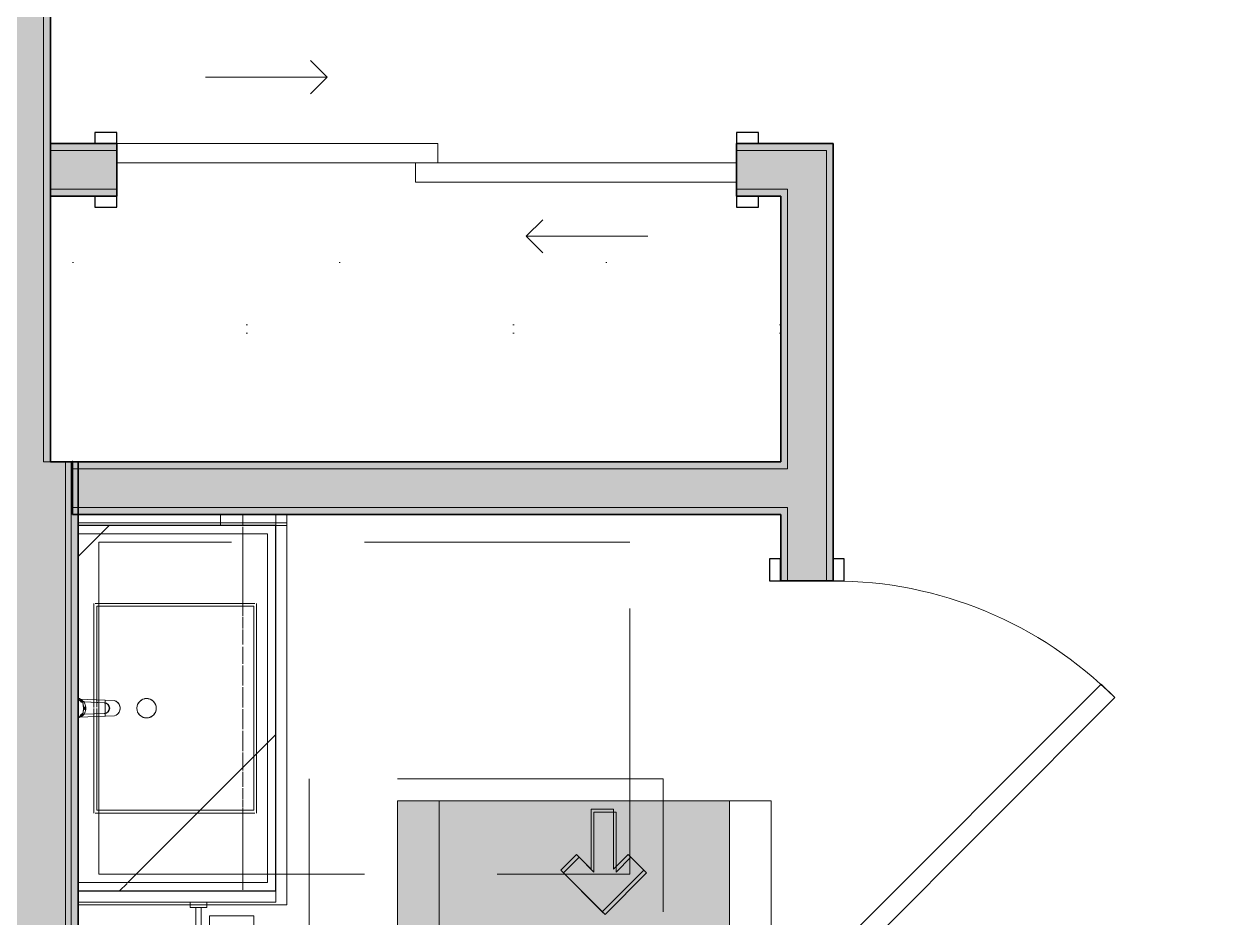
# Model space of a CAD drawing. Header units: inches. Extents: x 6 to 8416, y -388 to 6104.
# Drawn here: x 6546.5 to 6655.8, y 454.3 to 535 of the extents above; entities that cross this region are included whole.
import ezdxf

# ---------------------------------------------------------------- set-up
doc = ezdxf.new("R2010")
doc.units = ezdxf.units.IN
doc.header["$MEASUREMENT"] = 0
for name, pattern in [('Dash 1_16_', [48, 24, -24]), ('Dot 1_16_', [24, 0, -24]), ('Hidden 1_16_', [36, 24, -12]), ('Hidden 3_16_', [13.5, 9, -4.5])]:
    doc.linetypes.add(name, pattern=pattern)
for name, color, linetype, lineweight in [('A-DOOR', 31, 'Continuous', 18), ('A-DOOR-FRAM', 31, 'Continuous', 25), ('A-GENM', 13, 'Continuous', 18), ('A-ROOM', 32, 'Continuous', 13), ('A-WALL', 113, 'Continuous', 25), ('A-WALL-PATT', 111, 'Continuous', 35), ('I-WALL', 2, 'Continuous', 25), ('P-SANR-FIXT', 6, 'Continuous', 18), ('Q-CASE', 31, 'Continuous', 18), ('Q-SPCQ', 91, 'Continuous', 18)]:
    doc.layers.add(name, color=color, linetype=linetype, lineweight=lineweight)
pattern_1 = [(135, (475.423, -2421), (-16.97056, -16.97056), [])]

# ---------------------------------------------------------------- blocks, each defined once
blk = doc.blocks.new('Unit-Single-Flush-ICC ADA-AM - 36_ x 84_-NR _U-BA _ BATH_-6492505-LEVEL 3 - PLAN Copy 1 Copy 1')
at = {"layer": 'A-DOOR'}
for p, q in [((-8.69, 26.59), (-7.46, 27.83)), ((18, 2.37), (-7.46, 27.83)), ((16.76, 1.14), (-8.69, 26.59)), ((16.76, 1.14), (18, 2.37))]:
    blk.add_line(p, q, dxfattribs=at)
at = {"layer": 'A-DOOR', "lineweight": 9}
blk.add_arc((18, 2.37), 36, 135, 180, dxfattribs=at)
at = {"layer": 'A-DOOR-FRAM'}
for p, q in [((-18, 3.37), (-20, 3.37)), ((-20, 3.37), (-20, 2.37)), ((-18, 2.37), (-18, 3.37)), ((20, 3.37), (18, 3.37)), ((18, 3.37), (18, 2.37)), ((20, 2.37), (20, 3.37)), ((-20, 2.37), (-18, 2.37)), ((18, 2.37), (20, 2.37)), ((-18, -2.38), (-20, -2.38)), ((-20, -2.38), (-20, -3.38)), ((-18, -3.38), (-18, -2.38)), ((20, -2.38), (18, -2.38)), ((18, -2.38), (18, -3.38)), ((20, -3.38), (20, -2.38)), ((-20, -3.38), (-18, -3.38)), ((18, -3.38), (20, -3.38))]:
    blk.add_line(p, q, dxfattribs=at)
at = {"layer": 'A-DOOR-FRAM', "lineweight": 18}
for p, q in [((-18, 3.37), (-20, 3.37)), ((-20, 3.37), (-20, 2.37)), ((-18, 3.37), (-18, 2.37)), ((20, 3.37), (18, 3.37)), ((18, 3.37), (18, 2.37)), ((20, 3.37), (20, 2.37)), ((-20, 2.37), (-18, 2.37)), ((18, 2.37), (20, 2.37)), ((-20, -3.38), (-20, -2.38)), ((-18, -2.38), (-20, -2.38)), ((-18, -3.38), (-18, -2.38)), ((18, -3.38), (18, -2.38)), ((20, -2.38), (18, -2.38)), ((20, -3.38), (20, -2.38)), ((-20, -3.38), (-18, -3.38)), ((18, -3.38), (20, -3.38))]:
    blk.add_line(p, q, dxfattribs=at)
blk = doc.blocks.new('PL BA Toilet-Unit-Two Piece-ICC ADA-AM - ICC Type B_ Side Approach_ Swing Up Bar-V477-LEVEL 3 - PLAN Copy 1 Copy 1')
at = {"layer": 'A-GENM', "linetype": 'Hidden 1_16_', "lineweight": 9}
for p, q in [((0, -7.87), (0, -3.13)), ((33, -24), (33, -3.13)), ((0, -20.15), (0, -7.87)), ((0, -20.75), (0, -20.15)), ((0, -24.41), (0, -20.99)), ((33, -24), (48, -24)), ((48, -56), (48, -24)), ((0, -25.45), (0, -24.55)), ((0, -49.05), (0, -25.45)), ((39.75, -46.75), (36, -50.5)), ((39.5, -47), (39.75, -46.75)), ((41.16, -48.16), (39.75, -46.75)), ((39.75, -46.75), (41.16, -48.16)), ((36, -50.5), (39.5, -47)), ((0, -49.58), (0, -49.05)), ((39.83, -49.5), (41.16, -48.16)), ((40.91, -48.41), (39.83, -49.5)), ((41.16, -48.16), (40.91, -48.41)), ((0, -54.3), (0, -49.64)), ((45.25, -49.5), (39.83, -49.5)), ((39.83, -49.5), (45.25, -49.5)), ((45.25, -51.5), (45.25, -49.5)), ((45.25, -49.5), (45.25, -51.5)), ((36, -50.5), (39.75, -54.25)), ((39.75, -54.25), (36.15, -50.65)), ((41.16, -52.84), (39.83, -51.5)), ((39.83, -51.5), (45.25, -51.5)), ((45, -51.5), (39.83, -51.5)), ((40.08, -51.75), (41.16, -52.84)), ((45.25, -51.5), (45, -51.5)), ((39.75, -54.25), (41.16, -52.84)), ((40.91, -53.09), (39.75, -54.25)), ((41.16, -52.84), (40.91, -53.09)), ((0, -56), (0, -54.35)), ((0, -56), (48, -56))]:
    blk.add_line(p, q, dxfattribs=at)
blk = doc.blocks.new('GM Clearance-Rect-AM - 30_ x 48_  - A117 2017 Existing _ Type B _ A117 2009 _ CBC-V478-LEVEL 3 - PLAN Copy 1 Copy 1')
at = {"layer": 'A-GENM', "linetype": 'Hidden 1_16_', "lineweight": 9, "transparency": 33554560}
h = blk.add_hatch(color=256, dxfattribs=at)
h.paths.add_polyline_path([(15, 0), (15, 48), (-15, 48), (-15, 3.73), (-7.6, 3.85), (-1.94, 3.49), (3.59, 2.72), (9.15, 1.49), (13.25, 0.42), (14.63, 0)])
h.paths.add_polyline_path([(10.43, 0), (10.43, 0.15), (5.84, 1.27), (0.2, 2.24), (-5.44, 2.77), (-11.44, 2.87), (-15, 2.71), (-15, 0), (10.17, 0)])
blk.add_hatch(color=256, dxfattribs=at).paths.add_polyline_path([(12.92, 0), (14.15, 0.05), (12.05, 0.74), (5.46, 2.36), (0.95, 3.16), (-5.37, 3.77), (-11.26, 3.88), (-15, 3.59), (-15, 2.73), (-8.06, 2.87), (-2.3, 2.52), (3.96, 1.63), (9.59, 0.38), (11.56, 0), (12.55, 0)])
at = {"layer": 'A-GENM', "linetype": 'Hidden 1_16_', "lineweight": 9}
for p, q in [((15, 48), (-15, 48)), ((-15, 48), (-15, 3.7)), ((15, 48), (-15, 48)), ((-15, 48), (-15, 3.7)), ((-15, 3.7), (-15, 48)), ((-15, 48), (15, 48)), ((15, 0), (15, 48)), ((15, 0), (15, 48)), ((15, 48), (15, 0)), ((-15, 3.59), (-15, 3.3)), ((-15, 3.59), (-15, 3.3)), ((-15, 3.3), (-15, 3.59)), ((-15, 3.09), (-15, 2.87)), ((-15, 3.09), (-15, 2.87)), ((-15, 2.87), (-15, 3.09)), ((-15, 2.73), (-15, 0)), ((-15, 2.73), (-15, 0)), ((-15, 0), (-15, 2.73)), ((-15, 0), (10.98, 0)), ((-15, 0), (10.98, 0)), ((10.98, 0), (-15, 0)), ((10.98, 0), (11.4, 0)), ((10.98, 0), (11.4, 0)), ((11.4, 0), (10.98, 0)), ((11.45, 0), (14.22, 0)), ((11.45, 0), (14.22, 0)), ((14.22, 0), (11.45, 0)), ((14.3, 0), (15, 0)), ((14.3, 0), (15, 0)), ((15, 0), (14.3, 0))]:
    blk.add_line(p, q, dxfattribs=at)
blk = doc.blocks.new('GM BA Vanity-Single - Lav Cab _ Apron-ICC ADA-AM - 33_ Sink Cab_End Panel - Forward-V479-LEVEL 3 - PLAN Copy 1 Copy 1')
at = {"layer": 'A-GENM'}
for p, q in [((0.75, 22), (0, 22)), ((0, 22), (0, 16)), ((0, 16), (0, 22)), ((0, 22), (0.75, 22)), ((0.75, 22), (0, 22)), ((0, 22), (0, 16)), ((0, 16), (0, 22)), ((0, 22), (0.75, 22)), ((0.75, 16), (0.75, 22)), ((0.75, 22), (0.75, 16)), ((1, 22), (0.75, 22)), ((0.75, 22), (1, 22)), ((35.25, 22), (1, 22)), ((1, 22), (35.25, 22)), ((35.25, 3.13), (35.25, 22)), ((35.25, 22), (35.25, 3.13)), ((8.28, 4.81), (8.28, 19)), ((8.28, 19), (26.72, 19)), ((26.72, 19), (8.28, 19)), ((8.28, 19), (8.28, 4.81)), ((26.72, 19), (26.72, 4.81)), ((26.72, 4.81), (26.72, 19)), ((0, 16), (0, 3.13)), ((0, 3.13), (0, 16)), ((0, 16), (0, 3.13)), ((0, 3.13), (0, 16)), ((0.75, 3.13), (0.75, 16)), ((0.75, 16), (0.75, 3.13)), ((16.75, 4.81), (8.28, 4.81)), ((8.28, 4.81), (16.75, 4.81)), ((16.97, 4.81), (16.75, 4.81)), ((16.75, 4.81), (16.97, 4.81)), ((17.39, 4.81), (16.97, 4.81)), ((16.97, 4.81), (17.39, 4.81)), ((18, 4.81), (17.53, 4.81)), ((17.53, 4.81), (18, 4.81)), ((18.25, 4.81), (18, 4.81)), ((18, 4.81), (18.25, 4.81)), ((26.72, 4.81), (18.25, 4.81)), ((18.25, 4.81), (26.72, 4.81))]:
    blk.add_line(p, q, dxfattribs=at)
blk = doc.blocks.new('GM Outlet Zone-AM - GM Outlet Zone-AM-V481-LEVEL 3 - PLAN Copy 1 Copy 1')
at = {"layer": 'A-GENM', "linetype": 'Dash 1_16_', "lineweight": 9}
for p, q in [((-3, 1), (3, 1)), ((3, 1), (-3, 1)), ((-3, 0.75), (-3, 1)), ((-3, 1), (-3, 0)), ((-3, 0), (-3, 0.75)), ((-3, 0), (3, 0)), ((3, 0), (-3, 0)), ((3, 1), (3, 0.75)), ((3, 1), (3, 0)), ((3, 0.75), (3, 0))]:
    blk.add_line(p, q, dxfattribs=at)
blk = doc.blocks.new('z Nested-Clearance-Shower-AM - Tub_Shower - ICC Type B - Option A_ Forward-V484-LEVEL 3 - PLAN Copy 1 Copy 1')
at = {"layer": 'A-GENM', "linetype": 'Hidden 1_16_', "lineweight": 9}
for p, q in [((30, 48), (0, 48)), ((0, 48), (0, 0)), ((16, 47), (14, 47)), ((14, 47), (14, 41.58)), ((14, 41.58), (14, 47)), ((14, 47), (15.66, 47)), ((15.75, 47), (16, 47)), ((16, 41.58), (16, 47)), ((16, 47), (16, 42.08)), ((30, 0), (30, 48)), ((12.66, 42.91), (11.25, 41.5)), ((11.25, 41.5), (12.66, 42.91)), ((14, 41.58), (12.66, 42.91)), ((12.66, 42.91), (14, 41.58)), ((17.34, 42.91), (16, 41.58)), ((16, 41.58), (17.34, 42.91)), ((18.75, 41.5), (17.34, 42.91)), ((17.34, 42.91), (18.5, 41.75)), ((16, 42.08), (16, 41.58)), ((18.5, 41.75), (18.75, 41.5)), ((11.25, 41.5), (15, 37.75)), ((14.75, 38), (11.25, 41.5)), ((15, 37.75), (18.75, 41.5)), ((18.75, 41.5), (15, 37.75)), ((15, 37.75), (14.75, 38)), ((0, 0), (30, 0))]:
    blk.add_line(p, q, dxfattribs=at)
blk = doc.blocks.new('z Nested-Lav Basin-Rectangular - Rectangular-V389-LEVEL 3 - PLAN Copy 1 Copy 1')
at = {"layer": 'P-SANR-FIXT', "lineweight": 9}
for p, q in [((-9.47, 7.3), (9.47, 7.3)), ((-9.47, 7.14), (-9.47, -7.28)), ((-9.22, -7.14), (-9.22, 7.05)), ((-9.22, 7.05), (9.22, 7.05)), ((9.22, 7.05), (9.22, -7.14)), ((9.47, -7.28), (9.47, 7.14)), ((-0.76, -7.39), (-9.47, -7.39)), ((-0.75, -7.14), (-9.22, -7.14)), ((-0.77, -7.39), (-0.54, -7.39)), ((-0.53, -7.14), (-0.76, -7.14)), ((-0.53, -7.39), (-0.76, -7.39)), ((-0.53, -7.14), (-0.75, -7.14)), ((-0.54, -7.39), (-0.07, -7.39)), ((-0.11, -7.14), (-0.53, -7.14)), ((-0.11, -7.14), (-0.53, -7.14)), ((-0.07, -7.39), (-0.53, -7.39)), ((0.5, -7.14), (0.03, -7.14)), ((0.5, -7.14), (0.03, -7.14)), ((0.03, -7.39), (0.51, -7.39)), ((0.51, -7.39), (0.03, -7.39)), ((0.75, -7.14), (0.5, -7.14)), ((0.76, -7.14), (0.5, -7.14)), ((0.51, -7.39), (0.77, -7.39)), ((0.76, -7.39), (0.51, -7.39)), ((9.22, -7.14), (0.75, -7.14)), ((9.47, -7.39), (0.76, -7.39))]:
    blk.add_line(p, q, dxfattribs=at)
at = {"layer": 'P-SANR-FIXT', "lineweight": 9, "flags": 128}
for points in [[(9.47, 7.3), (9.23, 7.3), (8.53, 7.3), (7.4, 7.3), (5.9, 7.3), (4.11, 7.3), (2.11, 7.3), (0, 7.3), (-2.11, 7.3), (-4.11, 7.3), (-5.9, 7.3), (-7.4, 7.3), (-8.53, 7.3), (-9.23, 7.3), (-9.47, 7.3)], [(-9.22, 7.05), (-8.99, 7.05), (-8.31, 7.05), (-7.21, 7.05), (-5.75, 7.05), (-4, 7.05), (-2.05, 7.05), (0, 7.05), (2.05, 7.05), (4, 7.05), (5.75, 7.05), (7.21, 7.05), (8.31, 7.05), (8.99, 7.05), (9.22, 7.05)], [(-9.47, -7.39), (-9.23, -7.39), (-8.53, -7.39), (-7.4, -7.39), (-5.9, -7.39), (-4.11, -7.39), (-2.11, -7.39), (-0.77, -7.39)], [(-0.76, -7.14), (-2.05, -7.14), (-4, -7.14), (-5.75, -7.14), (-7.21, -7.14), (-8.31, -7.14), (-8.99, -7.14), (-9.22, -7.14)], [(9.22, -7.14), (8.99, -7.14), (8.31, -7.14), (7.21, -7.14), (5.75, -7.14), (4, -7.14), (2.05, -7.14), (0.76, -7.14)], [(0.77, -7.39), (2.11, -7.39), (4.11, -7.39), (5.9, -7.39), (7.4, -7.39), (8.53, -7.39), (9.23, -7.39), (9.47, -7.39)]]:
    blk.add_lwpolyline(points, dxfattribs=at)
at = {"layer": 'P-SANR-FIXT'}
blk.add_circle((0, -2.64), 0.875, dxfattribs=at)
at = {"layer": 'P-SANR-FIXT', "lineweight": 9}
for points in [[(-0.88, -2.64), (-0.88, -2.53), (-0.84, -2.33), (-0.68, -2.06), (-0.45, -1.86), (-0.15, -1.76), (0.16, -1.76), (0.45, -1.86), (0.68, -2.06), (0.84, -2.33), (0.87, -2.53), (0.87, -2.64)], [(-0.67, -2.07), (-0.74, -2.15), (-0.79, -2.24), (-0.82, -2.34)], [(-0.44, -1.88), (-0.53, -1.93), (-0.6, -2), (-0.67, -2.07)], [(-0.15, -1.77), (-0.25, -1.79), (-0.35, -1.83), (-0.44, -1.88)], [(0.15, -1.77), (0.05, -1.76), (-0.05, -1.76), (-0.15, -1.77)], [(0.44, -1.88), (0.35, -1.83), (0.25, -1.79), (0.15, -1.77)], [(0.67, -2.07), (0.61, -2), (0.53, -1.93), (0.44, -1.88)], [(0.82, -2.34), (0.79, -2.24), (0.74, -2.15), (0.67, -2.07)], [(-0.82, -2.34), (-0.86, -2.43), (-0.88, -2.53), (-0.88, -2.64)], [(0.87, -2.64), (0.87, -2.74), (0.84, -2.94), (0.68, -3.21), (0.45, -3.41), (0.16, -3.52), (-0.15, -3.52), (-0.45, -3.41), (-0.68, -3.21), (-0.84, -2.94), (-0.88, -2.74), (-0.88, -2.64)], [(-0.88, -2.64), (-0.88, -2.74), (-0.86, -2.84), (-0.82, -2.94)], [(-0.82, -2.94), (-0.79, -3.03), (-0.74, -3.12), (-0.67, -3.2)], [(-0.67, -3.2), (-0.6, -3.28), (-0.53, -3.34), (-0.44, -3.39)], [(0.44, -3.39), (0.53, -3.34), (0.61, -3.28), (0.67, -3.2)], [(0.67, -3.2), (0.74, -3.12), (0.79, -3.03), (0.82, -2.94)], [(0.87, -2.64), (0.87, -2.53), (0.86, -2.43), (0.82, -2.34)], [(0.82, -2.94), (0.86, -2.84), (0.87, -2.74), (0.87, -2.64)], [(-0.44, -3.39), (-0.35, -3.45), (-0.25, -3.48), (-0.15, -3.5)], [(-0.15, -3.5), (-0.05, -3.52), (0.05, -3.52), (0.15, -3.5)], [(0.15, -3.5), (0.25, -3.48), (0.35, -3.45), (0.44, -3.39)]]:
    blk.add_open_spline(points, degree=3, dxfattribs=at)
blk = doc.blocks.new('z Nested-Faucet-BA-Sngl Handle - Faucet-V487-LEVEL 3 - PLAN Copy 1 Copy 1')
at = {"layer": 'P-SANR-FIXT'}
for p, q in [((-0.7, 2.58), (-0.82, -0.69)), ((-0.73, 1.77), (-0.7, 2.58)), ((-0.7, 2.58), (-0.63, 2.74)), ((-0.63, 2.74), (-0.53, 2.87)), ((0.53, 2.88), (0.63, 2.75)), ((0.63, 2.75), (0.7, 2.59)), ((0.81, -0.59), (0.7, 2.59)), ((0.7, 2.59), (0.73, 1.77)), ((-0.82, -0.69), (-0.73, 1.77)), ((0.73, 1.77), (-0.73, 1.77)), ((-0.5, 1.66), (-0.57, -0.13)), ((-0.57, -0.09), (-0.5, 1.66)), ((0.54, -0.12), (0.48, 1.66)), ((0.48, 1.66), (0.54, -0.08)), ((0.73, 1.77), (0.81, -0.59)), ((-0.84, -0.57), (-0.74, -0.38)), ((-0.57, -0.13), (-0.57, -0.09)), ((-0.12, -0.02), (-0.12, -0.06)), ((-0.11, -0.02), (-0.12, -0.02)), ((-0.11, -0.02), (-0.12, -0.02)), ((-0.1, -0.02), (-0.11, -0.02)), ((-0.1, -0.02), (-0.11, -0.02)), ((-0.08, -0.02), (-0.1, -0.02)), ((-0.08, -0.02), (-0.1, -0.02)), ((-0.06, -0.02), (-0.08, -0.02)), ((-0.06, -0.02), (-0.08, -0.02)), ((-0.03, -0.02), (-0.06, -0.02)), ((-0.03, -0.02), (-0.06, -0.02)), ((0, -0.02), (-0.03, -0.02)), ((0, -0.02), (-0.03, -0.02)), ((0.03, -0.02), (0, -0.02)), ((0.03, -0.02), (0, -0.02)), ((0.06, -0.02), (0.03, -0.02)), ((0.06, -0.02), (0.03, -0.02)), ((0.08, -0.02), (0.06, -0.02)), ((0.08, -0.02), (0.06, -0.02)), ((0.1, -0.02), (0.08, -0.02)), ((0.1, -0.02), (0.08, -0.02)), ((0.11, -0.02), (0.1, -0.02)), ((0.11, -0.02), (0.1, -0.02)), ((0.12, -0.02), (0.11, -0.02)), ((0.12, -0.02), (0.11, -0.02)), ((0.12, -0.06), (0.12, -0.02)), ((0.54, -0.12), (0.54, -0.08)), ((0.61, -0.27), (0.61, -0.23)), ((0.74, -0.38), (0.84, -0.57))]:
    blk.add_line(p, q, dxfattribs=at)
at = {"layer": 'P-SANR-FIXT', "flags": 128}
for points in [[(0.7, 2.59), (0.62, 2.76), (0.5, 2.9), (0.35, 3.01), (0.18, 3.08), (0, 3.1), (-0.19, 3.08), (-0.36, 3.01), (-0.51, 2.9), (-0.62, 2.75), (-0.7, 2.58)], [(-0.53, 2.87), (-0.4, 2.98), (-0.25, 3.06), (-0.09, 3.1), (0.08, 3.1), (0.25, 3.06), (0.4, 2.99), (0.53, 2.88)], [(-0.74, -0.38), (-0.38, -0.24), (0, -0.19)], [(0, -0.19), (0.38, -0.24), (0.74, -0.38)]]:
    blk.add_lwpolyline(points, dxfattribs=at)
at = {"layer": 'P-SANR-FIXT'}
for centre, major_axis, ratio, start_param, end_param in [((-0.01, 1.69), (0.488, 0), 0.981627, 0.034194, 3.105026), ((-0.01, 1.65), (0.488, 0), 0.981627, 0.034194, 3.105026), ((0, -0.89), (0.904, 0), 0.992546, 1.570796, 2.050618), ((0, -0.89), (0.904, 0), 0.992546, 1.090975, 1.570796), ((-0.32, -0.79), (0.591, 0), 0.981627, 2.568497, 2.925632), ((-0.32, -0.83), (0.591, 0), 0.981627, 2.568497, 2.925632), ((0.57, -1.39), (1.65, 0), 0.981627, 2.4228, 2.568497), ((0.57, -1.35), (1.65, 0), 0.981627, 2.495649, 2.568497), ((0, -1.07), (0.878, 0), 0.992546, 2.207473, 2.661393), ((0, -1.07), (0.878, 0), 0.992546, 2.207473, 2.661393), ((0.57, -1.35), (1.65, 0), 0.981627, 2.4228, 2.495649), ((0, -0.89), (0.904, 0), 0.992546, 2.103114, 2.530439), ((0, -1.06), (0.904, 0), 0.992546, 2.222877, 2.532851), ((-1.05, 0.04), (0.5, 0), 0.981627, 5.564393, 6.024593), ((-1.05, 0), (0.5, 0), 0.981627, 5.564393, 5.880213), ((-1.05, 0), (0.5, 0), 0.981627, 5.880213, 6.024593), ((0, -1.07), (0.878, 0), 0.992546, 1.580388, 1.97866), ((0, -1.07), (0.878, 0), 0.992546, 1.580388, 1.97866), ((0, -1.06), (-0.904, 0), 0.992546, 4.712389, 4.982668), ((0, -1.06), (0.904, 0), 0.992546, 1.297215, 1.570796), ((0, -1.07), (0.878, 0), 0.992546, 1.261267, 1.561205), ((0, -1.07), (0.878, 0), 0.992546, 1.261267, 1.561205), ((0, -1.06), (0.904, 0), 0.992546, 0.574301, 1.072549), ((0, -0.89), (0.904, 0), 0.992546, 0.611154, 1.048209), ((0, -1.07), (0.878, 0), 0.992546, 0.604824, 0.942478), ((0, -1.07), (0.878, 0), 0.992546, 0.604824, 0.942478), ((1.19, 0.13), (0.689, 0), 0.981627, 3.457004, 3.698846), ((1.19, 0.09), (0.689, 0), 0.981627, 3.457004, 3.574523), ((1.19, 0.09), (0.689, 0), 0.981627, 3.574523, 3.698846), ((0.06, -0.82), (0.817, 0), 0.981627, 0.649221, 0.830651), ((0.06, -0.86), (0.817, 0), 0.981627, 0.28636, 0.830651), ((0.06, -0.82), (0.817, 0), 0.981627, 0.46779, 0.649221), ((0.06, -0.82), (0.817, 0), 0.981627, 0.28636, 0.46779)]:
    blk.add_ellipse(centre, major_axis=major_axis, ratio=ratio, start_param=start_param, end_param=end_param, dxfattribs=at)
for points in [[(-0.11, -0.05), (-0.11, -0.05), (-0.11, -0.05), (-0.11, -0.06), (-0.12, -0.06)], [(-0.12, -0.06), (-0.12, -0.06), (-0.12, -0.06), (-0.12, -0.06)], [(-0.12, -0.06), (-0.11, -0.06), (-0.11, -0.06), (-0.11, -0.06)], [(-0.12, -0.06), (-0.12, -0.06), (-0.12, -0.06), (-0.12, -0.06)], [(-0.09, -0.05), (-0.1, -0.05), (-0.1, -0.05), (-0.11, -0.05)], [(-0.11, -0.06), (-0.1, -0.07), (-0.1, -0.07), (-0.09, -0.07)], [(-0.07, -0.04), (-0.08, -0.05), (-0.09, -0.05), (-0.09, -0.05)], [(-0.09, -0.07), (-0.09, -0.07), (-0.08, -0.07), (-0.07, -0.07)], [(-0.05, -0.04), (-0.06, -0.04), (-0.07, -0.04), (-0.07, -0.04)], [(-0.07, -0.07), (-0.07, -0.07), (-0.06, -0.07), (-0.05, -0.07)], [(-0.03, -0.04), (-0.04, -0.04), (-0.04, -0.04), (-0.05, -0.04)], [(-0.05, -0.07), (-0.05, -0.07), (-0.04, -0.07), (-0.03, -0.07), (-0.03, -0.07)], [(0, -0.04), (-0.01, -0.04), (-0.02, -0.04), (-0.03, -0.04)], [(-0.03, -0.07), (-0.02, -0.07), (-0.01, -0.07), (0, -0.07)], [(0.03, -0.04), (0.02, -0.04), (0.01, -0.04), (0, -0.04)], [(0, -0.07), (0.01, -0.07), (0.02, -0.07), (0.03, -0.07)], [(0.05, -0.04), (0.05, -0.04), (0.04, -0.04), (0.03, -0.04), (0.03, -0.04)], [(0.03, -0.07), (0.04, -0.07), (0.04, -0.07), (0.05, -0.07)], [(0.07, -0.04), (0.07, -0.04), (0.06, -0.04), (0.05, -0.04)], [(0.05, -0.07), (0.06, -0.07), (0.07, -0.07), (0.07, -0.07)], [(0.09, -0.05), (0.09, -0.05), (0.08, -0.05), (0.07, -0.04)], [(0.07, -0.07), (0.08, -0.07), (0.09, -0.07), (0.09, -0.07)], [(0.11, -0.05), (0.1, -0.05), (0.1, -0.05), (0.09, -0.05)], [(0.09, -0.07), (0.1, -0.07), (0.1, -0.07), (0.11, -0.06)], [(0.12, -0.06), (0.11, -0.06), (0.11, -0.05), (0.11, -0.05)], [(0.11, -0.06), (0.11, -0.06), (0.11, -0.06), (0.11, -0.06), (0.12, -0.06)], [(0.12, -0.06), (0.12, -0.06), (0.12, -0.06), (0.12, -0.06)], [(0.12, -0.06), (0.12, -0.06), (0.12, -0.06), (0.12, -0.06)]]:
    blk.add_open_spline(points, degree=3, dxfattribs=at)
blk = doc.blocks.new('z Nested-Clearance-Plumbing-AM - Clearance-2258215-LEVEL 3 - PLAN Copy 1 Copy 1')
at = {"layer": 'A-GENM', "linetype": 'Hidden 1_16_', "lineweight": 9}
for p, q in [((15, 48), (-15, 48)), ((-15, 48), (-15, 0)), ((15, 0), (15, 48)), ((-15, 0), (-0.75, 0)), ((-0.75, 0), (-0.52, 0)), ((-0.52, 0), (0.49, 0)), ((0.49, 0), (0.75, 0)), ((0.75, 0), (15, 0))]:
    blk.add_line(p, q, dxfattribs=at)
blk = doc.blocks.new('CW Closet Shelf-AM - CW Closet Shelf-AM-2258235-LEVEL 3 - PLAN Copy 1 Copy 1')
at = {"layer": 'Q-CASE', "linetype": 'Dot 1_16_', "lineweight": 9}
for p, q in [((-31.26, -42), (-31.26, -24)), ((-31.26, -24), (32.74, -24)), ((32.74, -24), (32.74, -42)), ((-31.26, -35.62), (32.74, -35.62)), ((-31.26, -36.37), (32.74, -36.37)), ((32.74, -42), (-31.26, -42))]:
    blk.add_line(p, q, dxfattribs=at)
blk = doc.blocks.new('Unit-Double-Sliding-Flush-ICC ADA-AM - 56_ x 84_-FG-NR __U-S2 _ SLIDING CLOSET_-5466156-LEVEL 3 - PLAN Copy 1 Copy 1')
at = {"layer": 'A-DOOR', "lineweight": 9}
for p, q in [((-10.5, 14.875), (-9, 13.375)), ((-20, 13.375), (-9, 13.375)), ((-9, 13.375), (-10.5, 11.875)), ((1, 7.375), (-28, 7.375)), ((-28, 7.375), (-28, 5.625)), ((1, 7.375), (1, 5.625)), ((-28, 5.625), (-1, 5.625)), ((-1, 5.625), (1, 5.625)), ((1, 5.625), (-1, 5.625)), ((-1, 3.875), (-1, 5.625)), ((28, 5.625), (1, 5.625)), ((28, 3.875), (28, 5.625)), ((-1, 3.875), (28, 3.875)), ((9, -1), (10.5, 0.5)), ((10.5, -2.5), (9, -1)), ((20, -1), (9, -1))]:
    blk.add_line(p, q, dxfattribs=at)
at = {"layer": 'A-DOOR'}
for p, q in [((1, 7.375), (-28, 7.375)), ((-28, 7.375), (-28, 5.625)), ((1, 5.625), (1, 7.375)), ((-28, 5.625), (1, 5.625)), ((28, 5.625), (-1, 5.625)), ((-1, 5.625), (-1, 3.875)), ((28, 3.875), (28, 5.625)), ((-1, 3.875), (28, 3.875))]:
    blk.add_line(p, q, dxfattribs=at)
at = {"layer": 'A-DOOR-FRAM'}
for p, q in [((-28, 8.375), (-30, 8.375)), ((-30, 8.375), (-30, 7.375)), ((-28, 7.375), (-28, 8.375)), ((30, 8.375), (28, 8.375)), ((28, 8.375), (28, 7.375)), ((30, 7.375), (30, 8.375)), ((-30, 7.375), (-28, 7.375)), ((28, 7.375), (30, 7.375)), ((-28, 2.625), (-30, 2.625)), ((-30, 2.625), (-30, 1.625)), ((-28, 1.625), (-28, 2.625)), ((30, 2.625), (28, 2.625)), ((28, 2.625), (28, 1.625)), ((30, 1.625), (30, 2.625)), ((-30, 1.625), (-28, 1.625)), ((28, 1.625), (30, 1.625))]:
    blk.add_line(p, q, dxfattribs=at)
at = {"layer": 'A-DOOR-FRAM', "lineweight": 18}
for p, q in [((-28, 8.375), (-30, 8.375)), ((-30, 8.375), (-30, 7.375)), ((-28, 8.375), (-28, 7.375)), ((30, 8.375), (28, 8.375)), ((28, 8.375), (28, 7.375)), ((30, 8.375), (30, 7.375)), ((-30, 7.375), (-28, 7.375)), ((28, 7.375), (30, 7.375)), ((-28, 2.625), (-30, 2.625)), ((-30, 2.625), (-30, 1.625)), ((-28, 2.625), (-28, 1.625)), ((30, 2.625), (28, 2.625)), ((28, 2.625), (28, 1.625)), ((30, 2.625), (30, 1.625)), ((-30, 1.625), (-28, 1.625)), ((28, 1.625), (30, 1.625))]:
    blk.add_line(p, q, dxfattribs=at)
blk = doc.blocks.new('CW BA Var LW - Double Doors _ Apron - AM - W x H x 21_ D - 5 1_2_ Apron-V1274-LEVEL 3 - PLAN Copy 1 Copy 1')
at = {"layer": 'Q-CASE', "lineweight": 9}
h = blk.add_hatch(dxfattribs=at)
h.set_pattern_fill('FP_86', color=256, style=0, pattern_type=2)
h.set_pattern_definition(pattern_1)
h.paths.add_polyline_path([(18.74, 19.48), (18.74, 21), (-14.26, 20.99), (-14.26, 3.13), (-13.51, 3.13), (-13.51, 20.25), (17.99, 20.25), (18.08, 3.13), (18.74, 3.13), (18.74, 19)])
h = blk.add_hatch(dxfattribs=at)
h.set_pattern_fill('FP_86', color=256, style=0, pattern_type=2)
h.set_pattern_definition(pattern_1)
h.paths.add_polyline_path([(17.99, 19), (17.99, 20.25), (-13.51, 20.25), (-13.51, 3.13), (17.99, 3.13), (17.99, 17.97)])
for p, q in [((-14.26, 16), (-14.26, 21)), ((-14.26, 21), (-14.26, 20.99)), ((-14.26, 21), (18.74, 21)), ((-14.26, 21), (18.74, 21)), ((-14.26, 21), (18.74, 21)), ((-14.26, 20.99), (-14.26, 16)), ((18.74, 20.99), (18.74, 21)), ((18.74, 21), (18.74, 3.13)), ((18.74, 3.13), (18.74, 20.99)), ((-13.51, 3.13), (-13.51, 20.25)), ((-13.51, 20.25), (17.99, 20.25)), ((17.99, 20.25), (-13.51, 20.25)), ((-13.51, 20.25), (-13.51, 3.13)), ((17.99, 20.25), (17.99, 3.13)), ((17.99, 3.13), (17.99, 20.25)), ((-14.26, 16), (-14.26, 18)), ((-14.26, 18), (-14.26, 16)), ((-14.15, 18), (-7.21, 18)), ((-14.15, 18), (-7.21, 18)), ((-7.21, 18), (-6.98, 18)), ((-7.21, 18), (-6.98, 18)), ((-6.96, 18), (-6.75, 18)), ((-6.96, 18), (-6.75, 18)), ((-6.7, 18), (-6.07, 18)), ((-6.7, 18), (-6.07, 18)), ((-5.99, 18), (-4.97, 18)), ((-5.99, 18), (-4.97, 18)), ((-4.87, 18), (-3.51, 18)), ((-4.87, 18), (-3.51, 18)), ((-3.3, 18), (-1.76, 18)), ((-3.3, 18), (-1.76, 18)), ((-1.62, 18), (0.19, 18)), ((-1.62, 18), (0.19, 18)), ((0.34, 18), (2.16, 18)), ((0.34, 18), (2.16, 18)), ((2.31, 18), (4.14, 18)), ((2.31, 18), (4.14, 18)), ((4.29, 18), (6.1, 18)), ((4.29, 18), (6.1, 18)), ((6.24, 18), (7.86, 18)), ((6.24, 18), (7.86, 18)), ((7.99, 18), (9.34, 18)), ((7.99, 18), (9.34, 18)), ((9.45, 18), (10.47, 18)), ((9.45, 18), (10.47, 18)), ((10.54, 18), (11.18, 18)), ((10.54, 18), (11.18, 18)), ((11.23, 18), (11.44, 18)), ((11.23, 18), (11.44, 18)), ((11.46, 18), (11.68, 18)), ((11.46, 18), (11.68, 18)), ((11.68, 18), (17.99, 18)), ((11.68, 18), (17.99, 18)), ((18, 18), (18.63, 18)), ((18, 18), (18.63, 18)), ((18.74, 3.13), (18.74, 18)), ((18.74, 18), (18.74, 3.13)), ((-14.26, 3.13), (-14.26, 16)), ((-14.26, 16), (-14.26, 3.13)), ((-14.26, 3.13), (-14.26, 16)), ((-14.26, 16), (-14.26, 3.13))]:
    blk.add_line(p, q, dxfattribs=at)
at = {"layer": 'Q-CASE', "lineweight": 25}
for p, q in [((18.74, 21), (-14.26, 21)), ((-14.26, 21), (-14.26, 16)), ((18.74, 3.13), (18.74, 21)), ((-14.26, 16), (-14.26, 3.13))]:
    blk.add_line(p, q, dxfattribs=at)
at = {"layer": 'Q-CASE', "linetype": 'Hidden 3_16_', "lineweight": 9}
for p, q in [((-14.26, 20.99), (-14.26, 21)), ((-14.26, 21), (-14.26, 20.99)), ((-14.26, 21), (18.74, 21)), ((-14.26, 21), (18.74, 21)), ((-14.26, 16), (-14.26, 20.99)), ((-14.26, 20.99), (-14.26, 18)), ((18.74, 20.99), (18.74, 21)), ((18.74, 21), (18.74, 20.99)), ((18.74, 18), (18.74, 20.99)), ((18.74, 20.99), (18.74, 3.13)), ((-13.51, 3.13), (-13.51, 20.25)), ((-13.51, 20.25), (17.99, 20.25)), ((17.99, 20.25), (-13.51, 20.25)), ((-13.51, 20.25), (-13.51, 3.13)), ((17.99, 20.25), (17.99, 3.13)), ((17.99, 3.13), (17.99, 20.25)), ((-14.26, 18), (-14.26, 16)), ((-14.15, 18), (-7.21, 18)), ((-14.15, 18), (-7.21, 18)), ((-7.21, 18), (-6.98, 18)), ((-7.21, 18), (-6.98, 18)), ((-6.96, 18), (-6.75, 18)), ((-6.96, 18), (-6.75, 18)), ((-6.7, 18), (-6.07, 18)), ((-6.7, 18), (-6.07, 18)), ((-5.99, 18), (-4.97, 18)), ((-5.99, 18), (-4.97, 18)), ((-4.87, 18), (-3.51, 18)), ((-4.87, 18), (-3.51, 18)), ((-3.3, 18), (-1.76, 18)), ((-3.3, 18), (-1.76, 18)), ((-1.62, 18), (0.19, 18)), ((-1.62, 18), (0.19, 18)), ((0.34, 18), (2.16, 18)), ((0.34, 18), (2.16, 18)), ((2.31, 18), (4.14, 18)), ((2.31, 18), (4.14, 18)), ((4.29, 18), (6.1, 18)), ((4.29, 18), (6.1, 18)), ((6.24, 18), (7.86, 18)), ((6.24, 18), (7.86, 18)), ((7.99, 18), (9.34, 18)), ((7.99, 18), (9.34, 18)), ((9.45, 18), (10.47, 18)), ((9.45, 18), (10.47, 18)), ((10.54, 18), (11.18, 18)), ((10.54, 18), (11.18, 18)), ((11.23, 18), (11.44, 18)), ((11.23, 18), (11.44, 18)), ((11.46, 18), (11.68, 18)), ((11.46, 18), (11.68, 18)), ((11.68, 18), (17.99, 18)), ((11.68, 18), (17.99, 18)), ((18, 18), (18.63, 18)), ((18, 18), (18.63, 18)), ((18.74, 3.13), (18.74, 18)), ((-14.26, 3.13), (-14.26, 16)), ((-14.26, 16), (-14.26, 3.13))]:
    blk.add_line(p, q, dxfattribs=at)
blk = doc.blocks.new('CW Var Filler - Toe Kick - AM - W x H x 21_ D-5699612-LEVEL 3 - PLAN Copy 1 Copy 1')
at = {"layer": 'Q-CASE', "lineweight": 9}
for p, q in [((18.49, 21), (19.24, 21)), ((18.49, 21), (19.24, 21)), ((19.24, 21), (19.49, 21)), ((19.24, 21), (19.49, 21)), ((18.49, 18), (19.24, 18)), ((19.24, 18), (19.49, 18))]:
    blk.add_line(p, q, dxfattribs=at)
blk = doc.blocks.new('CW Var Filler - AM - W x H x 21_ D-V1275-LEVEL 3 - PLAN Copy 1 Copy 1')
at = {"layer": 'Q-CASE', "lineweight": 9}
for p, q in [((18.49, 3.13), (18.49, 21)), ((18.49, 21), (18.49, 20.99)), ((18.49, 21), (19.49, 21)), ((18.49, 21), (19.49, 21)), ((18.49, 21), (19.49, 21)), ((18.49, 21), (19.49, 21)), ((18.49, 20.99), (18.49, 18)), ((19.49, 21), (19.49, 3.13)), ((19.49, 21), (19.49, 3.13)), ((18.49, 18), (18.49, 3.13))]:
    blk.add_line(p, q, dxfattribs=at)
blk = doc.blocks.new('SE BA Toilet Paper Holder-AM - 6_ W x 4 1_2_ D_ 19_ AFF-V1273-LEVEL 3 - PLAN Copy 1 Copy 1')
at = {"layer": 'Q-SPCQ'}
for p, q in [((-1, 6.75), (-5, 6.75)), ((-5, 6.75), (-5, 1.25)), ((-5, 6.75), (-5, 4.71)), ((-1, 4.71), (-1, 6.75)), ((-1, 1.25), (-1, 6.75)), ((-5, 4.15), (-5, 4.59)), ((-5, 3.41), (-5, 4.59)), ((-1, 4.59), (-1, 3.41)), ((-1, 4.59), (-1, 4.15)), ((-0.25, 4.5), (-0.25, 0.5)), ((-0.25, 4.5), (0, 4.5)), ((-0.22, 4.5), (0, 4.5)), ((0, 4.5), (0.22, 4.5)), ((0, 4.5), (0.25, 4.5)), ((0.25, 0.5), (0.25, 4.5)), ((-5, 4.19), (-6, 4.19)), ((-6, 4.19), (-6, 4)), ((-6, 4.16), (-6, 4)), ((-6, 4), (-6, 3.84)), ((-6, 4), (-6, 3.81)), ((-6, 3.81), (-5, 3.81)), ((-1, 4.19), (-5, 4.19)), ((-5, 4), (-5, 4.15)), ((-5, 3.85), (-5, 4)), ((-5, 3.41), (-5, 3.85)), ((-5, 3.81), (-1, 3.81)), ((-5, 3.29), (-5, 1.25)), ((0.25, 4.19), (-1, 4.19)), ((-1, 4.15), (-1, 4)), ((-1, 4), (-1, 3.85)), ((-1, 3.85), (-1, 3.41)), ((-1, 3.81), (0.25, 3.81)), ((-1, 1.25), (-1, 3.29)), ((1.5, 4.19), (0.25, 4.19)), ((0.25, 3.81), (1.5, 3.81)), ((1.5, 4), (1.5, 4.19)), ((1.5, 3.81), (1.5, 4)), ((-5, 1.25), (-1, 1.25)), ((-0.75, 0.5), (-0.75, 0.25)), ((0, 0.5), (-0.75, 0.5)), ((-0.75, 0.25), (-0.75, 0)), ((0, 0.5), (-0.25, 0.5)), ((0, 0.5), (-0.24, 0.5)), ((0, 0.5), (-0.22, 0.5)), ((0.22, 0.5), (0, 0.5)), ((0.25, 0.5), (0, 0.5)), ((0.24, 0.5), (0, 0.5)), ((0.75, 0.5), (0, 0.5)), ((0.75, 0.25), (0.75, 0.5)), ((0.75, 0), (0.75, 0.25)), ((-0.53, 0), (-0.75, 0)), ((-0.53, 0), (-0.75, 0)), ((0, 0), (-0.53, 0)), ((0, 0), (-0.53, 0)), ((0.53, 0), (0, 0)), ((0.53, 0), (0, 0)), ((0.75, 0), (0.53, 0)), ((0.75, 0), (0.53, 0))]:
    blk.add_line(p, q, dxfattribs=at)

msp = doc.modelspace()

# ---------------------------------------------------------------- hatches: boundary and pattern name
at = {"layer": 'A-WALL-PATT', "lineweight": 25}
for points in [[(6548.91533733, 495.43577679), (6548.91533733, 623.93577679), (6548.29033733, 623.93577679), (6548.29033733, 495.43577679)], [(6551.41533733, 468.18577679), (6551.41533733, 495.43577679), (6550.79033733, 495.43577679), (6550.79033733, 468.18577679)], [(6550.79033733, 338.68577679), (6551.41533733, 338.68577679), (6551.41533733, 468.18577679), (6550.79033733, 468.18577679), (6550.79033733, 350.79331081)]]:
    msp.add_hatch(color=10, dxfattribs=at).paths.add_polyline_path(points)
at = {"layer": 'A-WALL-PATT', "lineweight": 25, "transparency": 33554560}
h = msp.add_hatch(color=10, dxfattribs=at)
h.paths.add_polyline_path([(6619.04033733, 523.56077679), (6619.66533733, 523.56077679), (6619.66533733, 524.18577679), (6610.91533733, 524.18577679), (6610.91533733, 523.56077679)])
h.paths.add_polyline_path([(6554.91533733, 523.56077679), (6554.91533733, 524.18577679), (6548.91533733, 524.18577679), (6548.91533733, 523.56077679)])
h = msp.add_hatch(color=10, dxfattribs=at)
h.paths.add_polyline_path([(6619.66533733, 338.68577679), (6619.66533733, 341.68577679), (6619.04033733, 341.68577679), (6619.04033733, 338.68577679)])
h.paths.add_polyline_path([(6619.04033733, 377.68577679), (6619.66533733, 377.68577679), (6619.66533733, 411.31077679), (6619.04033733, 411.31077679), (6619.04033733, 390.15681081)])
h.paths.add_polyline_path([(6619.66533733, 414.81077679), (6619.66533733, 448.68577679), (6619.04033733, 448.68577679), (6619.04033733, 414.81077679)])
h.paths.add_polyline_path([(6619.66533733, 484.68577679), (6619.66533733, 523.56077679), (6619.04033733, 523.56077679), (6619.04033733, 484.68577679)])
at = {"layer": 'A-WALL-PATT', "transparency": 33554560}
h = msp.add_hatch(color=10, dxfattribs=at)
h.paths.add_polyline_path([(6614.91533733, 519.43577679), (6615.54033733, 519.43577679), (6615.54033733, 520.06077679), (6610.91533733, 520.06077679), (6610.91533733, 519.43577679)])
h.paths.add_polyline_path([(6548.91533733, 519.43577679), (6554.91533733, 519.43577679), (6554.91533733, 520.06077679), (6548.91533733, 520.06077679)])
h = msp.add_hatch(color=10, dxfattribs=at)
h.paths.add_polyline_path([(6614.91533733, 338.68577679), (6615.54033733, 338.68577679), (6615.54033733, 341.68577679), (6614.91533733, 341.68577679)])
h.paths.add_polyline_path([(6615.54033733, 377.68577679), (6615.54033733, 381.31077679), (6614.91533733, 381.31077679), (6614.91533733, 377.68577679)])
h.paths.add_polyline_path([(6614.91533733, 384.81077679), (6615.54033733, 384.81077679), (6615.54033733, 448.68577679), (6614.91533733, 448.68577679), (6614.91533733, 385.43577679)])
h.paths.add_polyline_path([(6614.91533733, 484.68577679), (6615.54033733, 484.68577679), (6615.54033733, 491.31077679), (6614.91533733, 491.31077679), (6614.91533733, 488.56556081)])
h.paths.add_polyline_path([(6615.54033733, 494.81077679), (6615.54033733, 519.43577679), (6614.91533733, 519.43577679), (6614.91533733, 494.81077679)])
at = {"layer": 'A-WALL-PATT'}
for points in [[(6550.29033733, 468.18577679), (6550.79033733, 468.18577679), (6550.79033733, 495.43577679), (6550.29033733, 495.43577679), (6550.29033733, 468.88381081)], [(6550.79033733, 338.68577679), (6550.79033733, 468.18577679), (6550.29033733, 468.18577679), (6550.29033733, 338.68577679)]]:
    msp.add_hatch(color=10, dxfattribs=at).paths.add_polyline_path(points)
at = {"layer": 'A-WALL-PATT', "lineweight": 25, "transparency": 33554560}
msp.add_hatch(color=10, dxfattribs=at).paths.add_polyline_path([(6614.91533733, 494.81077679), (6614.91533733, 495.43577679), (6550.91533733, 495.43577679), (6550.91533733, 494.81077679), (6603.02303685, 494.81077679)])
at = {"layer": 'A-WALL-PATT', "transparency": 33554560}
msp.add_hatch(color=10, dxfattribs=at).paths.add_polyline_path([(6614.91533733, 490.68577679), (6614.91533733, 491.31077679), (6550.91533733, 491.31077679), (6550.91533733, 490.68577679), (6603.02303685, 490.68577679)])
at = {"layer": 'I-WALL'}
for points in [[(6548.29033733, 495.43577679), (6548.29033733, 624.56077679), (6544.79033733, 624.56077679), (6544.79033733, 495.43577679)], [(6550.29033733, 468.18577679), (6550.29033733, 495.43577679), (6544.79033733, 495.43577679), (6544.79033733, 468.18577679)], [(6550.29033733, 338.68577679), (6550.29033733, 468.18577679), (6544.79033733, 468.18577679), (6544.79033733, 338.68577679)]]:
    msp.add_hatch(color=10, dxfattribs=at).paths.add_polyline_path(points)
at = {"layer": 'I-WALL', "transparency": 33554560}
h = msp.add_hatch(color=10, dxfattribs=at)
h.paths.add_polyline_path([(6615.54033733, 520.06077679), (6619.04033733, 520.06077679), (6619.04033733, 523.56077679), (6610.91533733, 523.56077679), (6610.91533733, 520.06077679)])
h.paths.add_polyline_path([(6548.91533733, 520.06077679), (6554.91533733, 520.06077679), (6554.91533733, 523.56077679), (6548.91533733, 523.56077679)])
h = msp.add_hatch(color=10, dxfattribs=at)
h.paths.add_polyline_path([(6619.04033733, 338.68577679), (6619.04033733, 341.68577679), (6615.54033733, 341.68577679), (6615.54033733, 338.68577679)])
h.paths.add_polyline_path([(6615.54033733, 377.68577679), (6619.04033733, 377.68577679), (6619.04033733, 448.68577679), (6615.54033733, 448.68577679), (6615.54033733, 381.31077679)])
h.paths.add_polyline_path([(6615.54033733, 484.68577679), (6619.04033733, 484.68577679), (6619.04033733, 520.06077679), (6615.54033733, 520.06077679), (6615.54033733, 488.56556081)])
msp.add_hatch(color=10, dxfattribs=at).paths.add_polyline_path([(6615.54033733, 491.31077679), (6615.54033733, 494.81077679), (6550.91533733, 494.81077679), (6550.91533733, 491.31077679), (6614.91533733, 491.31077679)])

# ---------------------------------------------------------------- linework, layer by layer
at = {"layer": 'A-ROOM', "lineweight": 9, "flags": 128}
msp.add_lwpolyline([(6619.66533733, 338.18577679), (6619.66533733, 338.68577679), (7191.16533733, 338.68577679), (7191.16533733, 394.43577679), (7191.16533733, 398.43577679), (7191.16533733, 398.49858278), (7191.16533733, 483.81077679), (7191.16533733, 485.99858278), (7191.16533733, 532.68577679), (7191.16533733, 623.31077679), (6548.91533733, 623.31077679), (6548.91533733, 495.43577679), (6551.41533733, 495.43577679), (6551.41533733, 468.18577679), (6551.41533733, 411.49858278), (6551.41533733, 406.62297079), (6551.41533733, 338.18577679)], close=True, dxfattribs=at)
at = {"layer": 'A-WALL', "lineweight": 9}
for p, q in [((6548.29033733, 624.56077679), (6548.29033733, 495.43577679)), ((6548.91533733, 523.56077679), (6554.91533733, 523.56077679)), ((6610.91533733, 523.56077679), (6619.04033733, 523.56077679)), ((6619.04033733, 523.56077679), (6619.04033733, 484.68577679)), ((6548.91533733, 520.06077679), (6554.91533733, 520.06077679)), ((6610.91533733, 520.06077679), (6615.54033733, 520.06077679)), ((6615.54033733, 520.06077679), (6615.54033733, 494.81077679)), ((6548.91533733, 495.43577679), (6548.29033733, 495.43577679)), ((6550.29033733, 495.43577679), (6550.29033733, 338.68577679)), ((6550.79033733, 495.43577679), (6550.79033733, 338.68577679)), ((6550.91533733, 494.81077679), (6615.54033733, 494.81077679)), ((6550.91533733, 491.31077679), (6615.54033733, 491.31077679)), ((6615.54033733, 491.31077679), (6615.54033733, 484.68577679))]:
    msp.add_line(p, q, dxfattribs=at)
at = {"layer": 'I-WALL', "lineweight": 35}
for p, q in [((6548.91533733, 495.43577679), (6548.91533733, 623.31077679)), ((6554.91533733, 524.18577679), (6548.91533733, 524.18577679)), ((6554.91533733, 519.43577679), (6554.91533733, 524.18577679)), ((6619.66533733, 524.18577679), (6610.91533733, 524.18577679)), ((6610.91533733, 524.18577679), (6610.91533733, 519.43577679)), ((6619.66533733, 484.68577679), (6619.66533733, 524.18577679)), ((6548.91533733, 519.43577679), (6554.91533733, 519.43577679)), ((6610.91533733, 519.43577679), (6614.91533733, 519.43577679)), ((6614.91533733, 519.43577679), (6614.91533733, 495.43577679)), ((6614.91533733, 495.43577679), (6548.91533733, 495.43577679)), ((6550.91533733, 495.43577679), (6550.91533733, 490.68577679)), ((6551.41533733, 338.68577679), (6551.41533733, 495.43577679)), ((6550.91533733, 490.68577679), (6614.91533733, 490.68577679)), ((6614.91533733, 490.68577679), (6614.91533733, 484.68577679)), ((6614.91533733, 484.68577679), (6619.66533733, 484.68577679))]:
    msp.add_line(p, q, dxfattribs=at)

# ---------------------------------------------------------------- block references
at = {"layer": 'A-DOOR'}
msp.add_blockref('Unit-Double-Sliding-Flush-ICC ADA-AM - 56_ x 84_-FG-NR __U-S2 _ SLIDING CLOSET_-5466156-LEVEL 3 - PLAN Copy 1 Copy 1', (6582.91533733, 516.81077679), dxfattribs=at)
at = {"layer": 'A-DOOR', "rotation": 269.9999999999986}
msp.add_blockref('Unit-Single-Flush-ICC ADA-AM - 36_ x 84_-NR _U-BA _ BATH_-6492505-LEVEL 3 - PLAN Copy 1 Copy 1', (6617.29033733, 466.68577679), dxfattribs=at)
at = {"layer": 'A-GENM', "rotation": 269.9999999999977}
msp.add_blockref('GM BA Vanity-Single - Lav Cab _ Apron-ICC ADA-AM - 33_ Sink Cab_End Panel - Forward-V479-LEVEL 3 - PLAN Copy 1 Copy 1', (6548.29033733, 490.68577679), dxfattribs=at)
at = {"layer": 'A-GENM', "linetype": 'Dash 1_16_', "lineweight": 9, "rotation": 180}
msp.add_blockref('GM Outlet Zone-AM - GM Outlet Zone-AM-V481-LEVEL 3 - PLAN Copy 1 Copy 1', (6567.29033733, 490.68577679), dxfattribs=at)
at = {"layer": 'A-GENM', "linetype": 'Hidden 1_16_', "lineweight": 9, "rotation": 269.9999999999977}
msp.add_blockref('z Nested-Clearance-Plumbing-AM - Clearance-2258215-LEVEL 3 - PLAN Copy 1 Copy 1', (6553.29033733, 473.18577679), dxfattribs=at)
at = {"layer": 'A-GENM', "linetype": 'Hidden 1_16_', "lineweight": 9}
for name, p in [('GM Clearance-Rect-AM - 30_ x 48_  - A117 2017 Existing _ Type B _ A117 2009 _ CBC-V478-LEVEL 3 - PLAN Copy 1 Copy 1', (6595.29033733, 416.81077679)), ('z Nested-Clearance-Shower-AM - Tub_Shower - ICC Type B - Option A_ Forward-V484-LEVEL 3 - PLAN Copy 1 Copy 1', (6584.04033733, 416.81077679))]:
    msp.add_blockref(name, p, dxfattribs=at)
at = {"layer": 'P-SANR-FIXT'}
for name, p, rotation in [('z Nested-Lav Basin-Rectangular - Rectangular-V389-LEVEL 3 - PLAN Copy 1 Copy 1', (6560.23941021, 473.18577679), 269.9999999999977), ('z Nested-Faucet-BA-Sngl Handle - Faucet-V487-LEVEL 3 - PLAN Copy 1 Copy 1', (6552.10283733, 473.18577679), 269.9999999999977), ('PL BA Toilet-Unit-Two Piece-ICC ADA-AM - ICC Type B_ Side Approach_ Swing Up Bar-V477-LEVEL 3 - PLAN Copy 1 Copy 1', (6548.29033733, 418.81077679), 89.9999999999978)]:
    msp.add_blockref(name, p, dxfattribs=dict(at, rotation=rotation))
at = {"layer": 'Q-CASE'}
for name, p, rotation in [('CW Closet Shelf-AM - CW Closet Shelf-AM-2258235-LEVEL 3 - PLAN Copy 1 Copy 1', (6583.65304225, 471.43577679), 180), ('CW Var Filler - Toe Kick - AM - W x H x 21_ D-5699612-LEVEL 3 - PLAN Copy 1 Copy 1', (6548.29033733, 509.17348171), 269.9999999999977), ('CW BA Var LW - Double Doors _ Apron - AM - W x H x 21_ D - 5 1_2_ Apron-V1274-LEVEL 3 - PLAN Copy 1 Copy 1', (6548.29033733, 475.42348171), 269.9999999999977), ('CW Var Filler - AM - W x H x 21_ D-V1275-LEVEL 3 - PLAN Copy 1 Copy 1', (6548.29033733, 475.17348171), 269.9999999999977)]:
    msp.add_blockref(name, p, dxfattribs=dict(at, rotation=rotation))
at = {"layer": 'Q-SPCQ', "rotation": 180}
msp.add_blockref('SE BA Toilet Paper Holder-AM - 6_ W x 4 1_2_ D_ 19_ AFF-V1273-LEVEL 3 - PLAN Copy 1 Copy 1', (6562.29033733, 455.68577679), dxfattribs=at)

doc.saveas('drawing.dxf')
